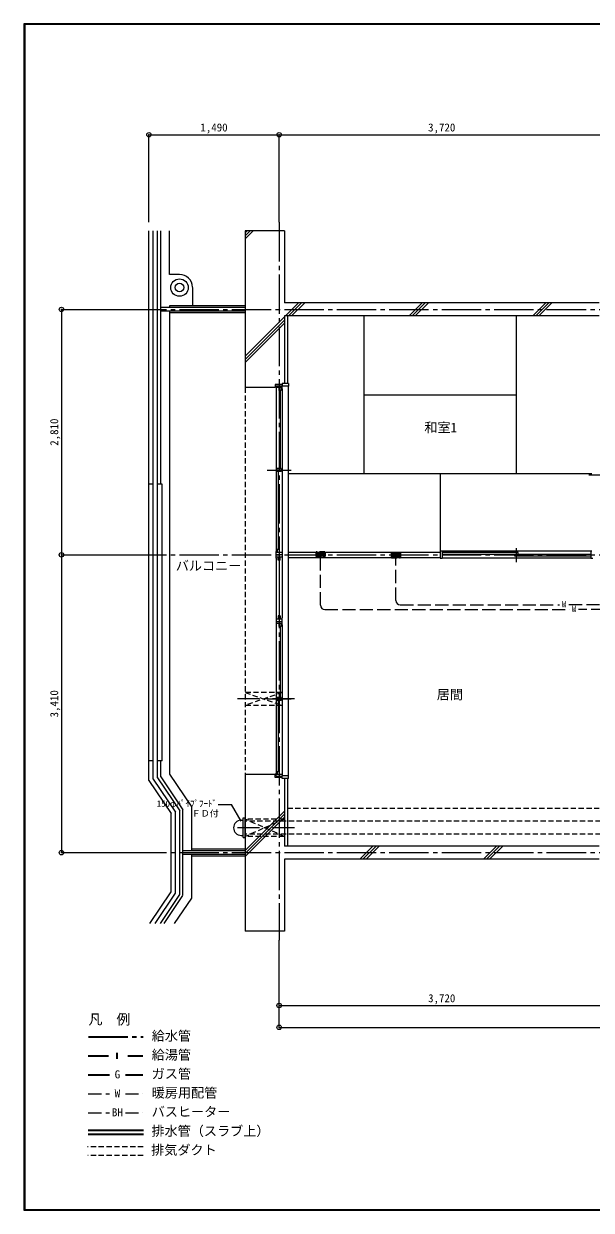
# Model space of a CAD drawing. Units: millimetres at full size, sheet at 1:50. Extents: x -9674 to 9699, y -6794 to 6791.
# Drawn here: x -9674 to -3182, y -6794 to 6791 of the extents above; entities that cross this region are included whole.
import ezdxf
from ezdxf.enums import TextEntityAlignment as Align

# ---------------------------------------------------------------- set-up
doc = ezdxf.new("R2010")
doc.units = ezdxf.units.MM
doc.header["$LTSCALE"] = 50
doc.header["$PDMODE"] = 32
doc.header["$PDSIZE"] = 50
for name, pattern in [('CHAIN1', [8, 5, -1, 1, -1]), ('CHAIN2', [12, 9, -1, 1, -1]), ('DASHED1', [1.8, 1.2, -0.6]), ('DASHED3', [4, 3, -1])]:
    doc.linetypes.add(name, pattern=pattern)
for name, color, linetype, lineweight in [('0-0_図面枠', 7, 'Continuous', 9), ('1-0_芯', 134, 'CHAIN2', 9), ('1-1_躯体', 134, 'Continuous', 9), ('1-2_間仕切', 134, 'Continuous', 9), ('1-3_建具', 134, 'Continuous', 9), ('1-4_仕上げ', 134, 'Continuous', 9), ('1-6_ﾊﾞﾙｺﾆｰ・階段', 134, 'Continuous', 9), ('1-7_その他', 134, 'DASHED1', 9), ('1-8_ハッチ', 134, 'Continuous', 9), ('1-B_寸法', 134, 'Continuous', 9), ('1-C_梁', 134, 'DASHED1', 9), ('2-0_芯', 3, 'Continuous', 35), ('2-2', 5, 'DASHED3', 25), ('2-7_その他', 2, 'Continuous', 25), ('2-9_金物', 1, 'CHAIN2', 35), ('2-A_文字', 6, 'Continuous', 35), ('2-C', 2, 'DASHED1', 25)]:
    doc.layers.add(name, color=color, linetype=linetype, lineweight=lineweight)
doc.layers.add('1-A_文字', color=134, linetype='Continuous')
doc.layers.add('2-F_補助線', color=7, linetype='Continuous')
doc.styles.add('ＭＳ ゴシック', font='')
doc.styles.get('ＭＳ ゴシック').set_extended_font_data('MS Gothic')

msp = doc.modelspace()

# ---------------------------------------------------------------- linework, layer by layer
at = {"layer": '0-0_図面枠'}
for p, q in [((-9673.92, 6791.43), (-9673.92, -6793.93)), ((-9672.16, 6789.66), (-9672.16, -6792.16)), ((9697.16, 6789.66), (-9672.16, 6789.66)), ((-9670.4, 6787.9), (-9670.4, -6790.4)), ((9695.4, 6787.9), (-9670.4, 6787.9)), ((-9668.64, -6788.64), (-9668.64, 6786.14)), ((-9668.64, 6786.14), (9693.64, 6786.14)), ((-9666.87, 6784.38), (-9666.87, -6786.88)), ((9691.87, 6784.38), (-9666.87, 6784.38)), ((-9665.11, 6782.61), (-9665.11, -6785.11)), ((9690.11, 6782.61), (-9665.11, 6782.61)), ((-9663.35, 6780.85), (-9663.35, -6783.35)), ((9688.35, 6780.85), (-9663.35, 6780.85)), ((-9672.16, -6792.16), (9697.16, -6792.16)), ((-9670.4, -6790.4), (9695.4, -6790.4)), ((9693.64, -6788.64), (-9668.64, -6788.64)), ((-9666.87, -6786.88), (9691.87, -6786.88)), ((-9665.11, -6785.11), (9690.11, -6785.11)), ((-9663.35, -6783.35), (9688.35, -6783.35)), ((-9673.92, -6793.93), (9698.92, -6793.93))]:
    msp.add_line(p, q, dxfattribs=at)
msp.add_lwpolyline([(9698.92, -6793.93), (9698.92, 6791.43), (-9673.92, 6791.43)], dxfattribs=at)
at = {"layer": '1-0_芯'}
for p, q in [((-6752.5, 4520.51), (-6752.5, -3699.49)), ((-8492.5, 3520.51), (8517.5, 3520.51)), ((-8492.5, 710.51), (3087.5, 710.51)), ((-8492.5, -2699.49), (8517.5, -2699.49))]:
    msp.add_line(p, q, dxfattribs=at)
at = {"layer": '1-1_躯体'}
for p, q in [((-6692.5, 4420.51), (-7142.5, 4420.51)), ((-7142.5, 4420.51), (-7142.5, 2625.51)), ((-6692.5, 4420.51), (-6692.5, 3595.51)), ((-3092.5, 3595.51), (-6692.5, 3595.51)), ((-3092.5, 3445.51), (-6692.5, 3445.51)), ((-6692.5, 3445.51), (-6692.5, 2670.51)), ((-6797.5, 2625.51), (-7142.5, 2625.51)), ((-6717.5, 2660.51), (-6797.5, 2660.51)), ((-6797.5, 2660.51), (-6797.5, 2625.51)), ((-6797.5, -1839.49), (-6797.5, -1804.49)), ((-6717.5, -1839.49), (-6797.5, -1839.49)), ((-6692.5, -1849.49), (-6692.5, -2624.49)), ((-3092.5, -2624.49), (-6692.5, -2624.49)), ((-6692.5, -3599.49), (-7142.5, -3599.49))]:
    msp.add_line(p, q, dxfattribs=at)
for points in [[(-6797.5, -1804.49), (-7142.5, -1804.49), (-7142.5, -3599.49)], [(-3092.5, -2774.49), (-6692.5, -2774.49), (-6692.5, -3599.49)]]:
    msp.add_lwpolyline(points, dxfattribs=at)
at = {"layer": '1-2_間仕切'}
for p, q in [((-6645.5, 740.51), (-4912.5, 740.51)), ((-6645.5, 680.51), (-4912.5, 680.51))]:
    msp.add_line(p, q, dxfattribs=at)
at = {"layer": '1-3_建具'}
for p, q in [((-6787.5, 2645.51), (-6787.5, 2610.51)), ((-6787.5, 2645.51), (-6717.5, 2645.51)), ((-6717.5, 2625.51), (-6787.5, 2625.51)), ((-6787.5, 2610.51), (-6787.5, 750.51)), ((-6752.5, 2590.51), (-6752.5, 2625.51)), ((-6728.5, 2590.51), (-6752.5, 2590.51)), ((-6740.5, 2590.51), (-6740.5, 1698.01)), ((-6728.5, 2590.51), (-6728.5, 2625.51)), ((-6717.5, 2610.51), (-6717.5, 2645.51)), ((-6717.5, 2610.51), (-6717.5, 750.51)), ((-6645.5, -1819.49), (-6645.5, 2640.51)), ((-6890.98, 1680.51), (-6614.02, 1680.51)), ((-6776.5, 1663.01), (-6776.5, 1698.01)), ((-6728.5, 1663.01), (-6776.5, 1663.01)), ((-6764.5, 1663.01), (-6764.5, 770.51)), ((-6752.5, 1663.01), (-6752.5, 1698.01)), ((-3048.33, 1623.01), (-3208.33, 1623.01)), ((-6787.5, 670.51), (-6787.5, 750.51)), ((-6717.5, 735.51), (-6787.5, 735.51)), ((-6787.5, 715.51), (-6717.5, 715.51)), ((-6717.5, 685.51), (-6787.5, 685.51)), ((-6752.5, 770.51), (-6776.5, 770.51)), ((-6776.5, 770.51), (-6776.5, 735.51)), ((-6764.5, 650.51), (-6764.5, 685.51)), ((-6752.5, 770.51), (-6752.5, 735.51)), ((-6740.5, 650.51), (-6740.5, 685.51)), ((-6717.5, 750.51), (-6717.5, 670.51)), ((-4912.5, 755.51), (-4912.5, 670.51)), ((-4887.5, 755.51), (-3187.5, 755.51)), ((-4017.5, 736.34), (-4887.5, 736.34)), ((-4887.5, 716.34), (-4017.5, 716.34)), ((-4057.5, 696.34), (-4057.5, 716.34)), ((-4057.5, 716.34), (-3187.5, 716.34)), ((-3187.5, 696.34), (-4057.5, 696.34)), ((-4037.5, 626.34), (-4037.5, 786.34)), ((-4017.5, 716.34), (-4017.5, 736.34)), ((-3187.5, 755.51), (-3187.5, 670.51)), ((-3187.5, 755.51), (-3177.5, 755.51)), ((-6787.5, 670.51), (-6787.5, -9.49)), ((-6740.5, 650.51), (-6764.5, 650.51)), ((-6752.5, 650.51), (-6752.5, 10.51)), ((-6717.5, 670.51), (-6717.5, -9.49)), ((-4912.5, 670.51), (-4887.5, 670.51)), ((-3187.5, 670.51), (-4887.5, 670.51)), ((-3187.5, 670.51), (-3162.5, 670.51)), ((-6740.5, 10.51), (-6764.5, 10.51)), ((-6764.5, 10.51), (-6764.5, -24.49)), ((-6740.5, 10.51), (-6740.5, -24.49)), ((-6787.5, -9.49), (-6787.5, -89.49)), ((-6717.5, -24.49), (-6787.5, -24.49)), ((-6787.5, -54.49), (-6717.5, -54.49)), ((-6717.5, -74.49), (-6787.5, -74.49)), ((-6787.5, -89.49), (-6787.5, -1789.49)), ((-6752.5, -109.49), (-6752.5, -74.49)), ((-6728.5, -109.49), (-6752.5, -109.49)), ((-6740.5, -109.49), (-6740.5, -921.99)), ((-6728.5, -109.49), (-6728.5, -74.49)), ((-6717.5, -89.49), (-6717.5, -9.49)), ((-6717.5, -89.49), (-6717.5, -1789.49)), ((-6890.98, -939.49), (-6614.02, -939.49)), ((-6776.5, -956.99), (-6776.5, -921.99)), ((-6752.5, -956.99), (-6752.5, -921.99)), ((-6728.5, -956.99), (-6776.5, -956.99)), ((-6764.5, -956.99), (-6764.5, -1769.49)), ((-6787.5, -1824.49), (-6787.5, -1789.49)), ((-6717.5, -1804.49), (-6787.5, -1804.49)), ((-6787.5, -1824.49), (-6717.5, -1824.49)), ((-6776.5, -1769.49), (-6752.5, -1769.49)), ((-6776.5, -1769.49), (-6776.5, -1804.49)), ((-6752.5, -1769.49), (-6752.5, -1804.49)), ((-6717.5, -1789.49), (-6717.5, -1824.49)), ((-6717.5, -1849.49), (-6717.5, -1819.49)), ((-6645.5, -1849.49), (-6717.5, -1849.49))]:
    msp.add_line(p, q, dxfattribs=at)
for points in [[(-6645.5, 2670.51), (-6645.5, 2640.51), (-6717.5, 2640.51)], [(-6645.5, 2670.51), (-6717.5, 2670.51), (-6717.5, 2640.51)], [(-6728.5, 1663.01), (-6728.5, 1698.01), (-6776.5, 1698.01)], [(-4912.5, 755.51), (-4887.5, 755.51), (-4887.5, 670.51)], [(-6728.5, -956.99), (-6728.5, -921.99), (-6776.5, -921.99)], [(-6645.5, -1849.49), (-6645.5, -1819.49), (-6717.5, -1819.49)]]:
    msp.add_lwpolyline(points, dxfattribs=at)
at = {"layer": '1-4_仕上げ'}
for p, q in [((-5785, 3445.51), (-5785, 1642.18)), ((-4040, 3445.51), (-4040, 1642.18)), ((-5785, 2543.84), (-4040, 2543.84)), ((-6645.5, 1642.18), (-3177.5, 1642.18)), ((-4912.5, 1642.18), (-4912.5, 740.51))]:
    msp.add_line(p, q, dxfattribs=at)
at = {"layer": '1-6_ﾊﾞﾙｺﾆｰ・階段'}
for p, q in [((-8242.5, -1873.49), (-8242.5, 4420.51)), ((-8192.5, -1858.13), (-8192.5, 4420.51)), ((-8142.5, -1842.78), (-8142.5, 4420.51)), ((-8107.5, 1520.51), (-8107.5, 4420.51)), ((-8007.5, 3920.51), (-8007.5, 4420.51)), ((-7892.5, 3920.51), (-8007.5, 3920.51)), ((-7742.5, 3770.51), (-7742.5, 3560.51)), ((-7142.5, 3540.51), (-8107.5, 3540.51)), ((-7142.5, 3560.51), (-8007.5, 3560.51)), ((-8007.5, 3560.51), (-8007.5, 3540.51)), ((-7142.5, 3500.51), (-8107.5, 3500.51)), ((-8007.5, 3500.51), (-8007.5, -1801.32)), ((-7142.5, 3480.51), (-8007.5, 3480.51)), ((-8192.5, 1520.51), (-8242.5, 1520.51)), ((-8092.5, 1520.51), (-8142.5, 1520.51)), ((-8092.5, -1649.49), (-8092.5, 1520.51)), ((-8192.5, -1649.49), (-8242.5, -1649.49)), ((-8092.5, -1649.49), (-8142.5, -1649.49)), ((-8107.5, -1832.03), (-8107.5, -1649.49)), ((-8242.5, -1873.49), (-7987.5, -2249.49)), ((-8192.5, -1858.13), (-7937.5, -2234.13)), ((-8142.5, -1842.78), (-7887.5, -2218.78)), ((-8107.5, -1832.03), (-7852.5, -2208.03)), ((-8007.5, -1801.32), (-7752.5, -2177.32)), ((-7987.5, -3149.49), (-7987.5, -2249.49)), ((-7937.5, -3164.85), (-7937.5, -2234.13)), ((-7887.5, -3180.2), (-7887.5, -2218.78)), ((-7852.5, -3185.08), (-7852.5, -2208.03)), ((-7752.5, -2679.49), (-7752.5, -2177.32)), ((-7142.5, -2679.49), (-7852.5, -2679.49)), ((-7142.5, -2659.49), (-7752.5, -2659.49)), ((-7142.5, -2719.49), (-7852.5, -2719.49)), ((-7752.5, -3221.66), (-7752.5, -2719.49)), ((-7142.5, -2739.49), (-7752.5, -2739.49)), ((-8231.88, -3509.83), (-7987.5, -3149.49)), ((-8171.46, -3509.83), (-7937.5, -3164.85)), ((-8111.05, -3509.83), (-7887.5, -3180.2)), ((-8068.76, -3509.83), (-7852.5, -3190.95)), ((-7947.93, -3509.83), (-7752.5, -3221.66))]:
    msp.add_line(p, q, dxfattribs=at)
for radius in [100, 50]:
    msp.add_circle((-7892.5, 3770.51), radius, dxfattribs=at)
msp.add_arc((-7892.5, 3770.51), 150, 2.22671, 90, dxfattribs=at)
at = {"layer": '1-7_その他', "linetype": 'CHAIN1'}
for p, q in [((-6577.5, -939.49), (-7242.5, -939.49)), ((-6577.5, -2414.49), (-7242.5, -2414.49))]:
    msp.add_line(p, q, dxfattribs=at)
at = {"layer": '1-7_その他'}
for p, q in [((-6717.5, -864.49), (-7142.5, -864.49)), ((-7142.5, -864.49), (-6717.5, -1014.49)), ((-6717.5, -864.49), (-7142.5, -1014.49)), ((-6717.5, -1014.49), (-7142.5, -1014.49)), ((-6692.5, -2314.49), (-7142.5, -2314.49)), ((-6692.5, -2314.49), (-7142.5, -2514.87)), ((-6692.5, -2514.49), (-7142.5, -2315.66)), ((-6692.5, -2514.49), (-7142.5, -2514.49))]:
    msp.add_line(p, q, dxfattribs=at)
at = {"layer": '1-8_ハッチ'}
for p, q in [((-7142.5, 4327.24), (-7049.23, 4420.51)), ((-7142.5, 4362.6), (-7084.59, 4420.51)), ((-7142.5, 4397.95), (-7119.94, 4420.51)), ((-6680.73, 3445.51), (-6530.73, 3595.51)), ((-6645.37, 3445.51), (-6495.37, 3595.51)), ((-6610.02, 3445.51), (-6460.02, 3595.51)), ((-5266.52, 3445.51), (-5116.52, 3595.51)), ((-5231.16, 3445.51), (-5081.16, 3595.51)), ((-5195.81, 3445.51), (-5045.81, 3595.51)), ((-3852.3, 3445.51), (-3702.3, 3595.51)), ((-3816.95, 3445.51), (-3666.95, 3595.51)), ((-3781.59, 3445.51), (-3631.59, 3595.51)), ((-7142.5, 2983.74), (-6692.5, 3433.74)), ((-7142.5, 2948.38), (-6692.5, 3398.38)), ((-6657.5, 3445.51), (-6657.5, 2670.51)), ((-7142.5, 2913.03), (-6692.5, 3363.03)), ((-6657.5, -1849.49), (-6657.5, -2624.49)), ((-7142.5, -2673.11), (-6692.5, -2223.11)), ((-7142.5, -2708.47), (-6692.5, -2258.47)), ((-7142.5, -2743.83), (-6692.5, -2293.83)), ((-5829.66, -2774.49), (-5679.66, -2624.49)), ((-5794.31, -2774.49), (-5644.31, -2624.49)), ((-5758.95, -2774.49), (-5608.95, -2624.49)), ((-4415.45, -2774.49), (-4265.45, -2624.49)), ((-4380.09, -2774.49), (-4230.09, -2624.49)), ((-4344.74, -2774.49), (-4194.74, -2624.49))]:
    msp.add_line(p, q, dxfattribs=at)
at = {"layer": '1-B_寸法'}
for p, q in [((-8242.5, 4520.51), (-8242.5, 5520.51)), ((-8242.5, 5520.51), (-6752.5, 5520.51)), ((-6752.5, 4520.51), (-6752.5, 5520.51)), ((-6752.5, 5520.51), (-3032.5, 5520.51)), ((-9242.5, 3520.51), (-8492.5, 3520.51)), ((-9242.5, 3520.51), (-9242.5, 710.51)), ((-9242.5, 710.51), (-8492.5, 710.51)), ((-9242.5, 710.51), (-9242.5, -2699.49)), ((-9242.5, -2699.49), (-8492.5, -2699.49)), ((-6752.5, -4699.49), (-6752.5, -3699.49)), ((-6752.5, -4449.49), (-3032.5, -4449.49)), ((-6752.5, -4699.49), (6747.5, -4699.49))]:
    msp.add_line(p, q, dxfattribs=at)
for p in [(-8242.5, 5520.51), (-6752.5, 5520.51), (-9242.5, 3520.51), (-9242.5, 710.51), (-9242.5, -2699.49), (-6752.5, -4449.49), (-6752.5, -4699.49)]:
    msp.add_point(p, dxfattribs=at)
at = {"layer": '1-C_梁'}
for p, q in [((-7142.5, 2625.51), (-7142.5, -1804.49)), ((-6657.5, -2189.49), (-3092.5, -2189.49))]:
    msp.add_line(p, q, dxfattribs=at)
at = {"layer": '2-0_芯'}
for p, q in [((-8938.03, -5876.3), (-8303.88, -5876.3)), ((-8938.03, -5922.12), (-8303.88, -5922.12))]:
    msp.add_line(p, q, dxfattribs=at)
at = {"layer": '2-2', "color": 4, "linetype": 'DASHED1', "lineweight": 35}
for p, q in [((-6329.44, 690.51), (-6229.44, 740.51)), ((-6329.44, 740.51), (-6229.44, 690.51)), ((-6229.44, 740.51), (-6329.44, 740.51)), ((-6329.44, 740.51), (-6329.44, 690.51)), ((-6329.44, 690.51), (-6229.44, 690.51)), ((-6229.44, 740.51), (-6229.44, 690.51)), ((-5466.59, 680.51), (-5366.59, 730.51)), ((-5466.59, 730.51), (-5366.59, 680.51)), ((-5366.59, 730.51), (-5466.59, 730.51)), ((-5466.59, 730.51), (-5466.59, 680.51)), ((-5466.59, 680.51), (-5366.59, 680.51)), ((-5366.59, 730.51), (-5366.59, 680.51))]:
    msp.add_line(p, q, dxfattribs=at)
at = {"layer": '2-2'}
for p, q in [((-6279.44, 132.87), (-6279.44, 690.51)), ((-5416.59, 187.83), (-5416.59, 680.51)), ((-5366.59, 137.83), (-3543.76, 137.83)), ((112.39, 137.83), (-3443.76, 137.83)), ((-6229.44, 82.87), (-3429.41, 82.87)), ((167.34, 82.87), (-3329.41, 82.87)), ((-8936.39, -5461.4), (-8694.52, -5461.4)), ((-8510.6, -5461.4), (-8310.08, -5461.4)), ((-8936.39, -5678.61), (-8694.52, -5678.61)), ((-8510.6, -5678.61), (-8310.08, -5678.61))]:
    msp.add_line(p, q, dxfattribs=at)
at = {"layer": '2-2', "color": 4, "linetype": 'Continuous', "lineweight": 35}
for p, q in [((-8936.39, -5244.2), (-8694.52, -5244.2)), ((-8510.6, -5244.2), (-8310.08, -5244.2))]:
    msp.add_line(p, q, dxfattribs=at)
at = {"layer": '2-2', "linetype": 'Continuous'}
for centre in [(-5366.59, 187.83), (-6229.44, 132.87)]:
    msp.add_arc(centre, 50, 180, 270, dxfattribs=at)
at = {"layer": '2-2', "color": 150}
for points in [[(-6329.44, 740.51), (-6229.44, 740.51), (-6329.44, 690.51), (-6229.44, 690.51)], [(-5466.59, 730.51), (-5366.59, 730.51), (-5466.59, 680.51), (-5366.59, 680.51)]]:
    msp.add_solid(points, dxfattribs=at)
at = {"layer": '2-7_その他', "color": 7, "lineweight": 9}
for p in [(-7451.12, -2147.71), (-7185.8, -2339.49)]:
    msp.add_line(p, (-7296.52, -2147.71), dxfattribs=at)
at = {"layer": '2-7_その他'}
for p, q in [((-7162.5, -2302.12), (-7142.5, -2302.12)), ((-7162.5, -2527.12), (-7162.5, -2302.12)), ((-7142.5, -2527.12), (-7142.5, -2302.12)), ((-7186.5, -2326.99), (-7162.5, -2326.99)), ((-7162.5, -2514.62), (-7162.5, -2314.62)), ((-7186.5, -2501.99), (-7162.5, -2501.99)), ((-7162.5, -2527.12), (-7142.5, -2527.12))]:
    msp.add_line(p, q, dxfattribs=at)
msp.add_arc((-7186.5, -2414.49), 87.5, 90, 270, dxfattribs=at)
at = {"layer": '2-9_金物'}
msp.add_line((-8933.22, -4809.79), (-8307.58, -4809.79), dxfattribs=at)
at = {"layer": '2-A_文字'}
for p, q in [((-8603.97, -5061.41), (-8603.97, -4992.58)), ((-8936.39, -5026.99), (-8705.48, -5026.99)), ((-8483.97, -5026.99), (-8310.08, -5026.99))]:
    msp.add_line(p, q, dxfattribs=at)
at = {"layer": '2-C'}
for p, q in [((-552.5, -2339.49), (-7142.5, -2339.49)), ((-552.5, -2489.49), (-7142.5, -2489.49)), ((-8307.14, -6066.41), (-8944.46, -6066.41)), ((-8307.14, -6166.41), (-8942.19, -6166.41))]:
    msp.add_line(p, q, dxfattribs=at)

# ---------------------------------------------------------------- texts
at = {"layer": '1-A_文字', "style": 'ＭＳ ゴシック'}
for s, p in [('和室1', (-5091.88, 2080.89)), ('バルコニー', (-7934.87, 497.92)), ('居間', (-4950, -977.39))]:
    msp.add_text(s, height=110, dxfattribs=at).set_placement(p, align=Align.BOTTOM_LEFT)
at = {"layer": '1-B_寸法', "style": 'ＭＳ ゴシック'}
for s, p in [('1,490', (-7653.75, 5530.51)), ('3,720', (-5048.75, 5530.51)), ('3,720', (-5048.75, -4439.49))]:
    msp.add_text(s, height=91.64, dxfattribs=at).set_placement(p, align=Align.BOTTOM_LEFT)
for s, p in [('2,810', (-9252.5, 1959.26)), ('3,410', (-9252.5, -1150.74))]:
    msp.add_text(s, height=91.64, rotation=90, dxfattribs=at).set_placement(p, align=Align.BOTTOM_LEFT)
at = {"layer": '2-2', "color": 7, "style": 'ＭＳ ゴシック'}
for s, height, p in [('W', 73.31, (-3518.76, 87.83)), ('W', 73.31, (-3404.41, 32.87)), ('G', 91.64, (-8633.81, -5311.22)), ('W', 91.64, (-8633.81, -5528.43)), ('BH', 91.64, (-8665.06, -5745.63))]:
    msp.add_text(s, height=height, dxfattribs=at).set_placement(p, align=Align.BOTTOM_LEFT)
at = {"layer": '2-7_その他', "color": 7, "style": 'ＭＳ ゴシック'}
for s, p in [('150φﾊﾟｲﾌﾟﾌｰﾄﾞ', (-8151.75, -2196.65)), ('ＦＤ付', (-7751.75, -2308.66))]:
    msp.add_text(s, height=73.31, dxfattribs=at).set_placement(p, align=Align.BOTTOM_LEFT)
at = {"layer": '2-F_補助線', "style": 'ＭＳ ゴシック'}
for s, height, p in [('凡\u3000例', 117.3, (-8933.22, -4701.51)), ('給水管', 110, (-8210.36, -4884.79)), ('給湯管', 110, (-8210.36, -5101.99)), ('ガス管', 110, (-8210.36, -5319.2)), ('暖房用配管', 110, (-8210.36, -5536.4)), ('バスヒーター', 110, (-8210.36, -5753.61)), ('排水管（スラブ上）', 110, (-8213.53, -5974.21)), ('排気ダクト', 110, (-8216.69, -6191.41))]:
    msp.add_text(s, height=height, dxfattribs=at).set_placement(p, align=Align.BOTTOM_LEFT)

doc.saveas('drawing.dxf')
